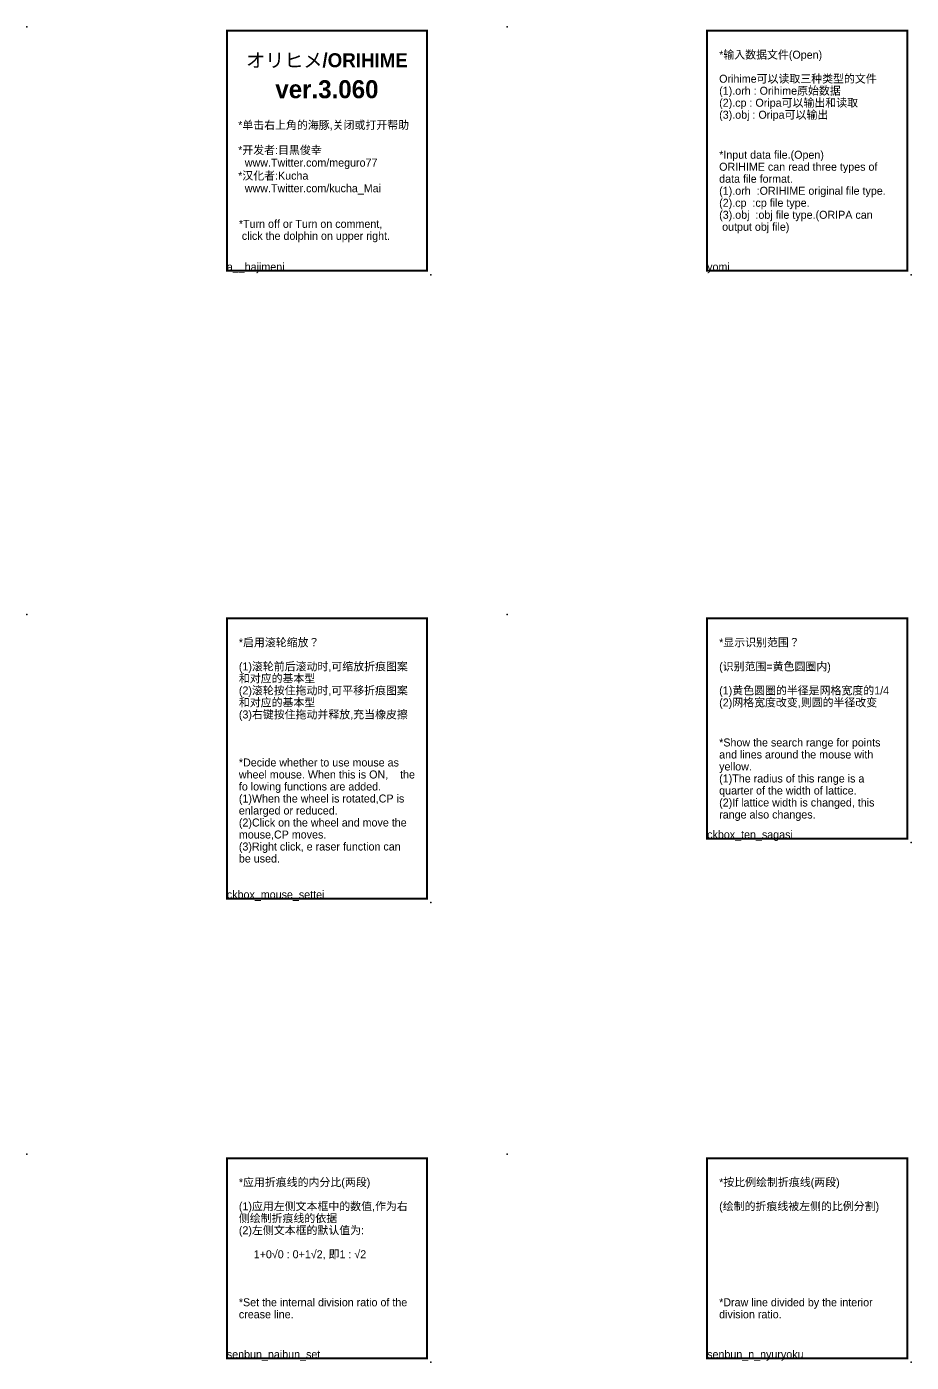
# Model space of a CAD drawing. Header units: millimetres. Extents: x -1842 to 3667, y -2745 to 2263.
# Drawn here: x -1841.8 to -1620.8, y -2047.3 to -1713.6 of the extents above; entities that cross this region are included whole.
import ezdxf
from ezdxf.enums import TextEntityAlignment as Align

# ---------------------------------------------------------------- set-up
doc = ezdxf.new("R2010")
doc.units = ezdxf.units.MM
doc.header["$LTSCALE"] = 1000
doc.layers.add('1-中文', color=7, linetype='Continuous', lineweight=25)
doc.layers.add('2-英文', color=250, linetype='Continuous', lineweight=25)
doc.layers.add('3-图名', color=6, linetype='Continuous', plot=False, transparency=0.5)
doc.layers.add('4-图框', color=7, linetype='Continuous', true_color=0x81cde4)
doc.styles.add('kucha制图', font='')
doc.styles.add('黑体-加粗', font='')
doc.styles.get('kucha制图').set_extended_font_data('思源黑体 CN Regular')
doc.styles.get('黑体-加粗').set_extended_font_data('思源黑体 CN Medium', bold=True)

# ---------------------------------------------------------------- blocks, each defined once
blk = doc.blocks.new('*U14')
at = {"color": 0, "const_width": 0.5}
blk.add_lwpolyline([(0, -60), (50, -60), (50, 0), (0, 0)], close=True, dxfattribs=at)
at = {"color": 8}
for p in [(-50, 1), (51, -61)]:
    blk.add_point(p, dxfattribs=at)
blk = doc.blocks.new('*U18')
at = {"color": 0, "const_width": 0.5}
blk.add_lwpolyline([(0, -70), (50, -70), (50, 0), (0, 0)], close=True, dxfattribs=at)
at = {"color": 8}
for p in [(-50, 1), (51, -71)]:
    blk.add_point(p, dxfattribs=at)
blk = doc.blocks.new('*U19')
at = {"color": 0, "const_width": 0.5}
blk.add_lwpolyline([(0, -55), (50, -55), (50, 0), (0, 0)], close=True, dxfattribs=at)
at = {"color": 8}
for p in [(-50, 1), (51, -56)]:
    blk.add_point(p, dxfattribs=at)
blk = doc.blocks.new('*U15')
at = {"color": 0, "const_width": 0.5}
blk.add_lwpolyline([(0, -50), (50, -50), (50, 0), (0, 0)], close=True, dxfattribs=at)
at = {"color": 8}
for p in [(-50, 1), (51, -51)]:
    blk.add_point(p, dxfattribs=at)
blk = doc.blocks.new('图名')
at = {"layer": '3-图名', "ltscale": 8, "style": 'kucha制图', "flags": 8}
blk.add_attdef('图名', (0, 0), '', height=2, dxfattribs=at)

msp = doc.modelspace()

# ---------------------------------------------------------------- block references
at = {"layer": '3-图名'}
ref = msp.add_blockref('图名', (-1791.76, -1774.57), dxfattribs=at)
ref.add_attrib('图名', 'a__hajimeni', (-1791.76, -1774.57), dxfattribs={"ltscale": 8, "height": 2, "style": 'kucha制图'})
ref = msp.add_blockref('图名', (-1671.76, -1774.57), dxfattribs=at)
ref.add_attrib('图名', 'yomi', (-1671.76, -1774.57), dxfattribs={"ltscale": 8, "height": 2, "style": 'kucha制图'})
ref = msp.add_blockref('图名', (-1671.76, -1916.45), dxfattribs=at)
ref.add_attrib('图名', 'ckbox_ten_sagasi', (-1671.76, -1916.45), dxfattribs={"ltscale": 8, "height": 2, "style": 'kucha制图'})
ref = msp.add_blockref('图名', (-1791.76, -1931.45), dxfattribs=at)
ref.add_attrib('图名', 'ckbox_mouse_settei', (-1791.76, -1931.45), dxfattribs={"ltscale": 8, "height": 2, "style": 'kucha制图'})
ref = msp.add_blockref('图名', (-1791.76, -2046.35), dxfattribs=at)
ref.add_attrib('图名', 'senbun_naibun_set', (-1791.76, -2046.35), dxfattribs={"ltscale": 8, "height": 2, "style": 'kucha制图'})
ref = msp.add_blockref('图名', (-1671.76, -2046.35), dxfattribs=at)
ref.add_attrib('图名', 'senbun_n_nyuryoku', (-1671.76, -2046.35), dxfattribs={"ltscale": 8, "height": 2, "style": 'kucha制图'})
at = {"layer": '4-图框'}
for name, p in [('*U14', (-1791.76, -1714.57)), ('*U14', (-1671.76, -1714.57)), ('*U18', (-1791.76, -1861.45)), ('*U19', (-1671.76, -1861.45)), ('*U15', (-1791.76, -1996.35)), ('*U15', (-1671.76, -1996.35))]:
    msp.add_blockref(name, p, dxfattribs=at)

# ---------------------------------------------------------------- texts
at = {"layer": '1-中文', "color": 231, "true_color": 0xffb4c8, "style": '黑体-加粗'}
for s, height, p in [('オリヒメ/ORIHIME', 3.5, (-1766.76, -1724.75)), ('ver.3.060', 4.5, (-1766.76, -1732.79))]:
    msp.add_text(s, height=height, dxfattribs=at).set_placement(p, align=Align.BOTTOM_CENTER)
at = {"layer": '1-中文', "style": 'kucha制图'}
for s, p in [('*单击右上角的海豚,关闭或打开帮助', (-1788.94, -1739.14)), ('*开发者:目黒俊幸', (-1788.94, -1745.4)), ('*汉化者:Kucha', (-1788.94, -1751.8))]:
    msp.add_text(s, height=2, dxfattribs=at).set_placement(p)
at = {"layer": '1-中文', "char_height": 2, "attachment_point": 1, "line_spacing_factor": 0.9, "style": 'kucha制图'}
for s, insert in [('*输入数据文件(Open)\\P\\POrihime可以读取三种类型的文件\\P(1).orh : Orihime原始数据\\P(2).cp : Oripa可以输出和读取\\P(3).obj : Oripa可以输出', (-1668.76, -1719.57)), ('*启用滚轮缩放？\\P\\P(1)滚轮前后滚动时,可缩放折痕图案和对应的基本型\\P(2)滚轮按住拖动时,可平移折痕图案和对应的基本型\\P(3)右键按住拖动并释放,充当橡皮擦', (-1788.76, -1866.45)), ('*显示识别范围？\\P\\P(识别范围=黄色圆圈内)\\P\\P(1)黄色圆圈的半径是网格宽度的1/4\\P(2)网格宽度改变,则圆的半径改变', (-1668.76, -1866.45)), ('*应用折痕线的内分比(两段)\\P\\P(1)应用左侧文本框中的数值,作为右侧绘制折痕线的依据\\P(2)左侧文本框的默认值为:\\P\\P     1+0√0 : 0+1√2, 即1 : √2', (-1788.76, -2001.35)), ('*按比例绘制折痕线(两段)\\P\\P(绘制的折痕线被左侧的比例分割)', (-1668.76, -2001.35))]:
    msp.add_mtext_dynamic_manual_height_columns(s, width=44, gutter_width=12.5, heights=[0], dxfattribs=dict(at, insert=insert))
at = {"layer": '2-英文', "style": 'kucha制图'}
for s, p in [('  www.Twitter.com/meguro77', (-1788.76, -1748.54)), ('  www.Twitter.com/kucha_Mai', (-1788.76, -1754.94))]:
    msp.add_text(s, height=2, dxfattribs=at).set_placement(p)
at = {"layer": '2-英文', "char_height": 2, "attachment_point": 1, "line_spacing_factor": 0.9, "style": 'kucha制图'}
for s, width, insert in [('*Input data file.(Open)\\PORIHIME can read three types of data file format.\\P(1).orh  :ORIHIME original file type.\\P(2).cp  :cp file type.\\P(3).obj  :obj file type.(ORIPA can \\P output obj file)', 45, (-1668.76, -1744.57)), ('*Turn off or Turn on comment, \\P click the dolphin on upper right.', 45, (-1788.76, -1761.84)), ('*Show the search range for points and lines around the mouse with yellow.\\P(1)The radius of this range is a quarter of the width of lattice.\\P(2)If lattice width is changed, this range also changes.', 43.8707, (-1668.76, -1891.45)), ('*Decide whether to use mouse as wheel mouse. When this is ON,    the fo lowing functions are added.\\P(1)When the wheel is rotated,CP is enlarged or reduced.\\P(2)Click on the wheel and move the mouse,CP moves.\\P(3)Right click, e raser function can be used.', 43.8707, (-1788.76, -1896.45)), ('\\pt18;*Set the internal division ratio of the crease line.', 44, (-1788.76, -2031.35)), ('*Draw line divided by the interior division ratio.', 44, (-1668.76, -2031.35))]:
    msp.add_mtext_dynamic_manual_height_columns(s, width=width, gutter_width=12.5, heights=[0], dxfattribs=dict(at, insert=insert))

doc.saveas('drawing.dxf')
